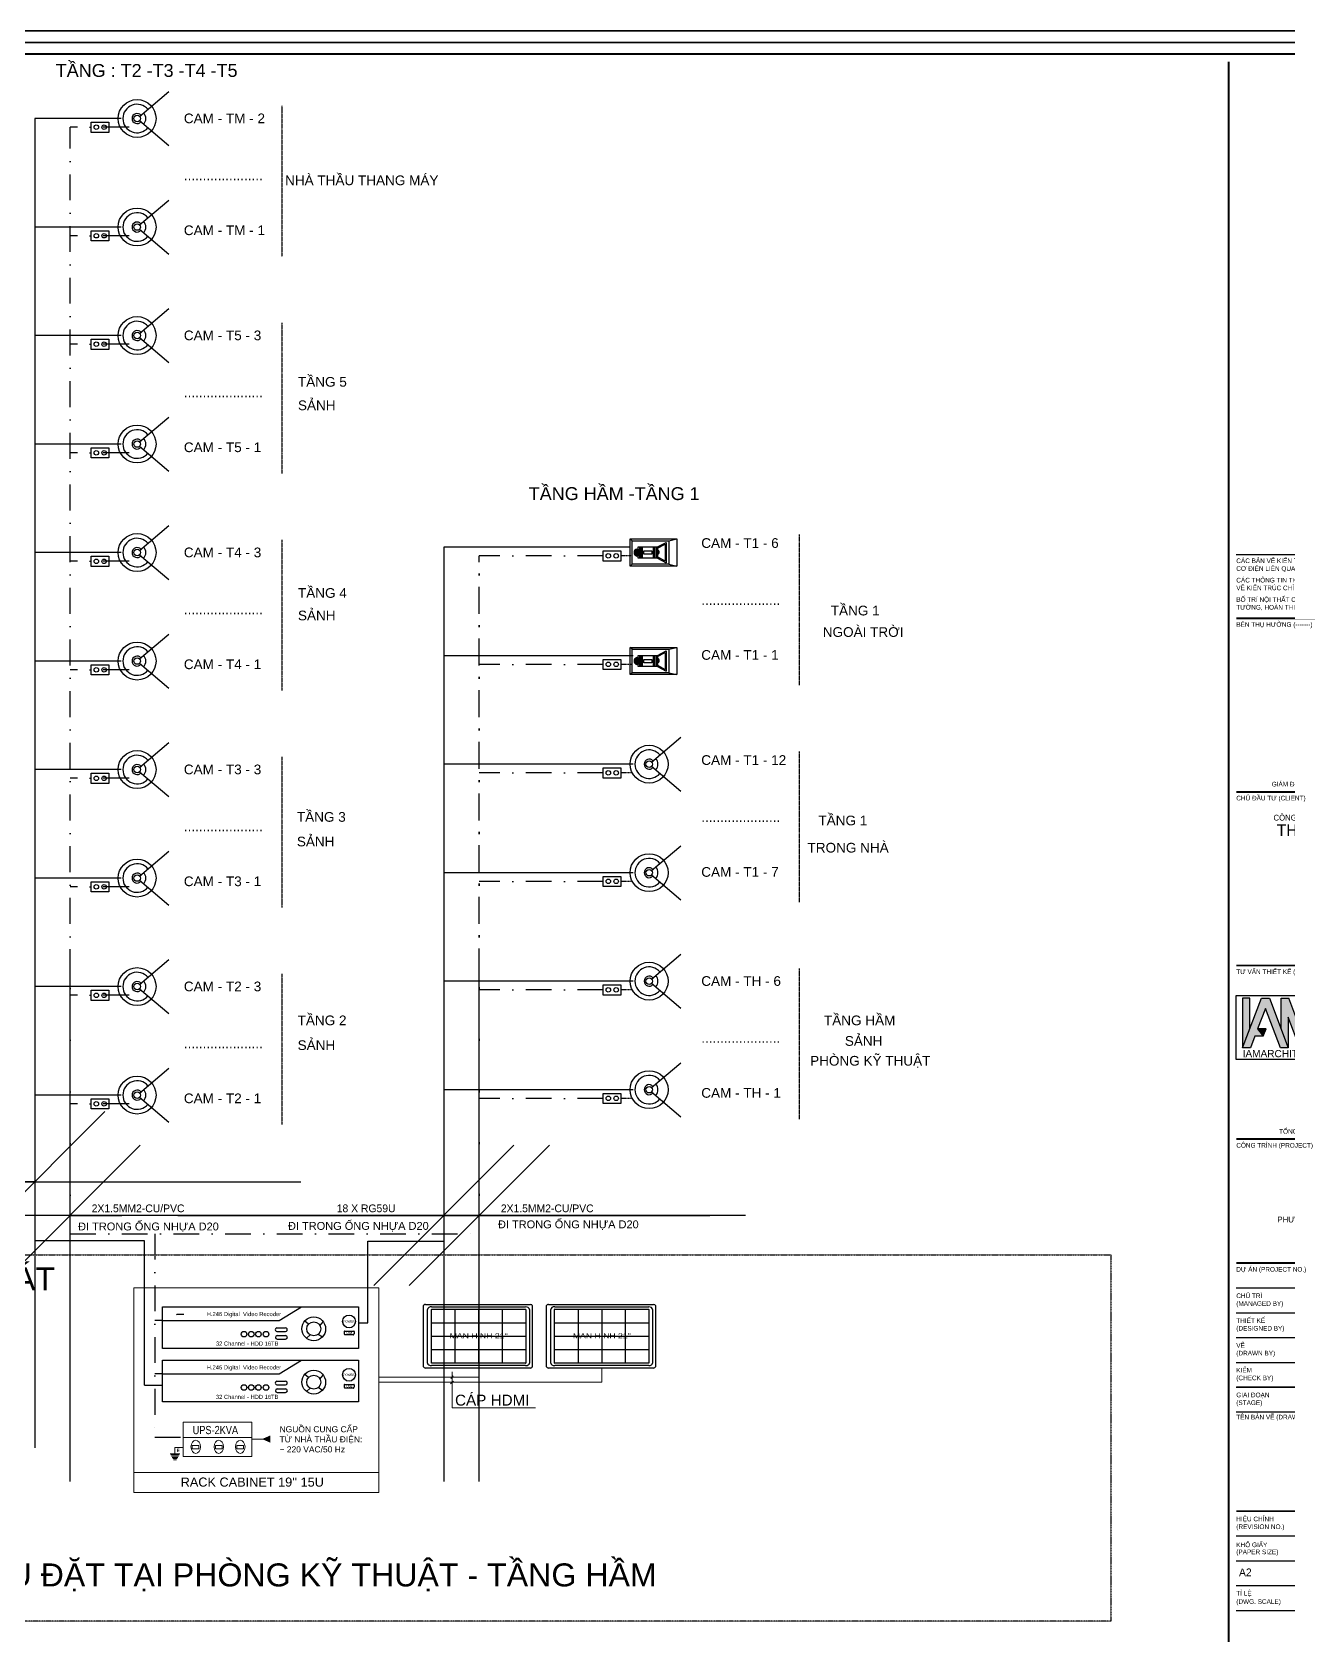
# Model space of a CAD drawing. Header units: inches. Extents: x 1721084 to 1854744, y 225101 to 488646.
# Drawn here: x 1782374 to 1806683, y 414780 to 445802 of the extents above; entities that cross this region are included whole.
import ezdxf
from ezdxf.enums import TextEntityAlignment as Align

# ---------------------------------------------------------------- set-up
doc = ezdxf.new("R2010")
doc.units = ezdxf.units.IN
doc.header["$MEASUREMENT"] = 0
for name, pattern in [('09.CCTV SDNL$0$CENTER', [2, 1.25, -0.25, 0.25, -0.25]), ('ACAD_ISO12W100', [21, 12, -3, 0, -3, 0, -3]), ('CENTER2', [1.125, 0.75, -0.125, 0.125, -0.125]), ('DASHDOT2', [0.5, 0.25, -0.125, 0, -0.125]), ('HIDDEN', [0.375, 0.25, -0.125])]:
    doc.linetypes.add(name, pattern=pattern)
for name, color, linetype in [('09.CCTV SDNL$0$ME-E-CCTV-CW', 4, '09.CCTV SDNL$0$CENTER'), ('09.CCTV SDNL$0$ME-E-Text-EN', 3, 'Continuous'), ('09.CCTV SDNL$0$ME-E-Text-VN', 4, 'Continuous'), ('A-ANNO-DIM 100', 252, 'Continuous'), ('A-CLNG-LTNG', 33, 'HIDDEN'), ('CAMERA', 2, 'Continuous'), ('CMR', 3, 'Continuous'), ('EYEVIEW - TOAN', 7, 'Continuous'), ('H2', 4, 'Continuous'), ('I.A.M TITLEBLOCK - A2 -H$0$A-TBLK-TEXT', 250, 'Continuous'), ('KICHTHUOC', 9, 'Continuous'), ('KT', 1, 'Continuous'), ('PCCC', 11, 'Continuous'), ('TexPCC', 142, 'Continuous'), ('TEXT', 9, 'Continuous'), ('TEXT_TELNET', 4, 'Continuous'), ('TOAN - TRAN PHAN', 7, 'Continuous')]:
    doc.layers.add(name, color=color, linetype=linetype)
for name, color, linetype, lineweight in [('DienNhe', 2, 'Continuous', 9), ('THIET BI', 6, 'Continuous', 15), ('WALL', 21, 'Continuous', 5)]:
    doc.layers.add(name, color=color, linetype=linetype, lineweight=lineweight)
doc.styles.add('09.CCTV SDNL$0$ICIC', font='arial.ttf')
doc.styles.add('1', font='vhavan.ttf')
doc.styles.add('ARIAL', font='arial.ttf')
doc.styles.add('ARIALB', font='arialbd.ttf')
doc.styles.add('BIGTEXT', font='vhavan.ttf', dxfattribs={"height": 500})
doc.styles.add('HAI DUONG', font='arial.ttf', dxfattribs={"width": 0.75, "height": 250})
doc.styles.add('I.A.M TITLEBLOCK - A2 -H$0$IAM TEXT', font='VAVON_.TTF', dxfattribs={"height": 2})
doc.styles.add('I.A.M TITLEBLOCK - A2 -H$0$SYMBTEXT', font='ARIALN.TTF', dxfattribs={"width": 0.8})
doc.styles.add('I.A.M TITLEBLOCK - A2 -H$0$TITLE BLOCK', font='arial.ttf')
doc.styles.add('TUONG', font='VHELVCN0.TTF')
doc.dimstyles.new('100', dxfattribs={"dimscale": 0, "dimtxt": 450, "dimasz": 100, "dimexe": 100, "dimexo": 0, "dimgap": 200, "dimtad": 1, "dimdec": 0, "dimzin": 12, "dimdsep": 46, "dimtxsty": '1', "dimblk": 'CHEO', "dimblk1": 'CHEO', "dimblk2": 'CHEO', "dimsah": 1, "dimcen": 0, "dimdle": 100, "dimclrd": 9, "dimclre": 9, "dimclrt": 4, "dimadec": 0, "dimazin": 0, "dimtfac": 1, "dimtdec": 0, "dimtix": 1, "dimtofl": 0, "dimtmove": 2, "dimatfit": 3, "dimldrblk": 'CHEO', "dimfxl": 1, "dimtolj": 1, "dimtzin": 12, "dimarcsym": 0})

# ---------------------------------------------------------------- blocks, each defined once
blk = doc.blocks.new('I.A.M TITLEBLOCK - A2 -H$0$LOGO IAM')
h = blk.add_hatch(color=253)
h.dxf.hatch_style = 1
h.paths.add_polyline_path([(0.316, 1.424), (0.148, 1.424), (0.148, 0.272), (0.316, 0.712)])
h = blk.add_hatch(color=251)
h.dxf.hatch_style = 1
h.paths.add_polyline_path([(0.768, 1.424), (0.588, 1.424), (0.148, 0.272), (0.328, 0.272), (0.432, 0.544), (0.628, 0.544), (0.496, 0.712), (0.678, 1.188), (1.028, 0.272), (1.208, 0.272)])
h = blk.add_hatch(color=253)
h.dxf.hatch_style = 1
h.paths.add_polyline_path([(1.22, 1.424), (1.04, 1.424), (1.04, 0.712), (1.208, 0.272), (1.208, 0.984), (1.48, 0.272), (1.572, 0.272), (1.844, 0.984), (1.844, 0.272), (2.012, 0.272), (2.012, 1.424), (1.832, 1.424), (1.526, 0.623)])
h = blk.add_hatch(color=253)
h.dxf.hatch_style = 1
h.paths.add_polyline_path([(0.628, 0.544), (0.692, 0.712), (0.496, 0.712)])
at = {"color": 251}
for p, q in [((0.148, 0.272), (0.588, 1.424)), ((0.678, 1.188), (0.496, 0.712)), ((0.588, 1.424), (0.768, 1.424)), ((1.028, 0.272), (0.678, 1.188)), ((0.768, 1.424), (1.208, 0.272)), ((0.432, 0.544), (0.328, 0.272)), ((0.628, 0.544), (0.432, 0.544)), ((0.328, 0.272), (0.148, 0.272)), ((1.208, 0.272), (1.028, 0.272))]:
    blk.add_line(p, q, dxfattribs=at)
at = {"color": 253}
for p, q in [((1.526, 0.623), (1.22, 1.424)), ((1.526, 0.623), (1.832, 1.424)), ((1.48, 0.272), (1.208, 0.984))]:
    blk.add_line(p, q, dxfattribs=at)
for points in [[(0.316, 0.712), (0.316, 1.424), (0.148, 1.424), (0.148, 0.272)], [(1.04, 0.712), (1.04, 1.424)], [(1.04, 1.424), (1.22, 1.424)], [(1.832, 1.424), (2.012, 1.424)], [(1.844, 0.984), (1.844, 0.272), (2.012, 0.272), (2.012, 1.424)], [(1.208, 0.984), (1.208, 0.272)], [(1.572, 0.272), (1.844, 0.984)], [(0.496, 0.712), (0.628, 0.544), (0.692, 0.712), (0.496, 0.712)], [(1.48, 0.272), (1.572, 0.272)]]:
    blk.add_lwpolyline(points, dxfattribs=at)
at = {"layer": 'Defpoints'}
blk.add_lwpolyline([(2.161, 0), (0, 0), (0, 1.488), (2.161, 1.488)], close=True, dxfattribs=at)
at = {"color": 251, "insert": (0.148, 0.136), "char_height": 0.16727, "attachment_point": 4, "style": 'I.A.M TITLEBLOCK - A2 -H$0$SYMBTEXT'}
blk.add_mtext_dynamic_manual_height_columns('{\\fHelvetica World|b0|i0|c0|p34;\\W1;IAM\\C253;ARCHITECTS}', width=1.76067, gutter_width=315, heights=[0], dxfattribs=at)
blk = doc.blocks.new('I.A.M TITLEBLOCK - A2 -H')
at = {"const_width": 0.5}
blk.add_lwpolyline([(5, 3), (592, 3), (590, 417), (5, 417)], close=True, dxfattribs=at)
for points in [[(532, 6), (532, 415)], [(534, 271.4), (589, 271.4)], [(534, 226.6), (589, 226.6)], [(534, 181.8), (589, 181.8)], [(534, 137), (589, 137)], [(534, 105), (589, 105)], [(534, 73), (589, 73)], [(534, 41), (589, 41)]]:
    blk.add_lwpolyline(points, dxfattribs=at)
at = {"color": 2}
for points in [[(534, 287.9), (589, 287.9)], [(534, 98.6), (589, 98.6)], [(534, 92.2), (589, 92.2)], [(534, 85.8), (589, 85.8)], [(534, 79.4), (589, 79.4)], [(534, 73), (589, 73)], [(534, 66.6), (589, 66.6)], [(534, 34.6), (589, 34.6)], [(534, 28.2), (589, 28.2)], [(534, 21.8), (589, 21.8)], [(534, 15.4), (589, 15.4)]]:
    blk.add_lwpolyline(points, dxfattribs=at)
at = {"layer": 'Defpoints'}
blk.add_lwpolyline([(0, 420), (594, 420), (594, 0), (0, 0)], close=True, dxfattribs=at)
at = {"xscale": 11.10768265360305, "yscale": 11.10768265360305, "zscale": 11.10768265360305}
blk.add_blockref('I.A.M TITLEBLOCK - A2 -H$0$LOGO IAM', (534, 157.54), dxfattribs=at)
at = {"insert": (534.7, 26.2), "char_height": 2, "width": 2.797, "attachment_point": 1, "style": 'I.A.M TITLEBLOCK - A2 -H$0$IAM TEXT'}
blk.add_mtext('A2', dxfattribs=at)
at = {"layer": 'I.A.M TITLEBLOCK - A2 -H$0$A-TBLK-TEXT', "color": 2, "lineweight": 0, "style": 'I.A.M TITLEBLOCK - A2 -H$0$TITLE BLOCK'}
for s, insert, char_height, width, attachment_point in [('\\pt1.2;{\\fVNI-Avo|b0|i0|c0|p2;CAÙC BAÛN VEÕ KIEÁN TRUÙC ÑÖÔÏC ÑOÏC CHUNG VÔÙI BAÛN VEÕ KEÁT CAÁU VAØ CÔ ÑIEÄN LIEÂN QUAN.}', (534, 286.84), 1.2, 55, 1), ('\\pt1.5;{\\fVNI-Avo|b0|i0|c0|p2;CAÙC THOÂNG TIN THUOÄC VEÀ KEÁT CAÁU VAØ CÔ ÑIEÄN THEÅ HIEÄN TREÂN BAÛN VEÕ KIEÁN TRUÙC CHÆ ÑEÅ THAM KHAÛO.}', (534, 281.84), 1.2, 55.5702, 1), ('\\pt1.5;{\\fVNI-Avo|b0|i0|c0|p2;BOÁ TRÍ NOÄI THAÁT CHÆ MANG TÍNH THAM KHAÛO, KÍCH THÖÔÙC ÑÒNH VÒ TÖÔØNG, HOAØN THIEÄN NOÄI THAÁT XEM BAÛN VEÕ TRIEÅN KHAI NOÄI THAÁT.}', (534, 276.84), 1.2, 55.0778, 1), ('\\pt1.2;{\\fVNI-Avo|b0|i0|c0|p2;BEÂN THUÏ HÖÔÛNG \\C7;(-------)}', (534, 270.4), 1.2, 22.2752, 1), ('{\\fVNI-Avo|b0|i0|c0|p2;\\H0.75x;\\C7;GIAÙM ÑOÁC     \\H1.333x;\\C2;PHAÏM THÒ NGUYEÂN TRANG}', (581.86, 229.6), 1.6, 73.1889, 3), ('\\pt1.2;{\\fVNI-Avo|b0|i0|c0|p2;CHUÛ ÑAÀU TÖ \\C7;(CLIENT)}', (534, 225.6), 1.2, 22.2752, 1), ('\\pt1.2;{\\fVNI-Avo|b0|i0|c0|p2;TÖ VAÁN THIEÁT KEÁ \\C7;(LEAD CONSULTANT)}', (534, 180.8), 1.2, 50.3414, 1), ('{\\fVNI-Avo|b0|i0|c0|p2;\\H0.75x;\\C7;TOÅNG GIAÙM ÑOÁC\\H1.333x;  \\C2;NGUYEÃN HOAØNG DUÕNG}', (584.36, 140), 1.6, 73.1889, 3), ('\\pt1.2;{\\fVNI-Avo|b0|i0|c0|p2;COÂNG TRÌNH \\C7;(PROJECT)}', (534, 136), 1.2, 22.2752, 1), ('\\pt1.2;{\\fVNI-Avo|b0|i0|c0|p2;DÖÏ AÙN \\C7;(PROJECT NO.)}', (534, 104), 1.2, 46.5421, 1), ('\\pt1.2;{\\fVNI-Avo|b0|i0|c0|p2;CHUÛ TRÌ\\P\\C7;(MANAGED BY)}', (534, 95.4), 1.2, 14, 4), ('\\pt1.2;{\\fVNI-Avo|b0|i0|c0|p2;THIEÁT KEÁ \\P\\C7;(DESIGNED BY)}', (534, 89), 1.2, 14, 4), ('\\pt1.2;{\\fVNI-Avo|b0|i0|c0|p2;VEÕ \\P\\C7;(DRAWN BY)}', (534, 82.6), 1.2, 14, 4), ('\\pt1.2;{\\fVNI-Avo|b0|i0|c0|p2;KIEÅM\\P\\C7;(CHECK BY)}', (534, 76.2), 1.2, 14, 4), ('\\pt1.2;{\\fVNI-Avo|b0|i0|c0|p2;GIAI ÑOAÏN \\C7;(STAGE)}', (534, 69.8), 1.2, 14, 4), ('\\pt1.2;{\\fVNI-Avo|b0|i0|c0|p2;TEÂN BAÛN VEÕ \\C7;(DRAWING TITLE)}', (534, 65.1), 1.2, 37.4385, 4), ('\\pt1.2;{\\fVNI-Avo|b0|i0|c0|p2;HIEÄU CHÆNH \\C7;(REVISION NO.)}', (534, 37.8), 1.2, 14, 4), ('\\pt1.2;{\\fVNI-Avo|b0|i0|c0|p2;KHOÅ GIAÁY}', (534, 32.3), 1.2, 14, 4), ('\\pt1.2;{\\fVNI-Avo|b0|i0|c0|p2;\\C7;(PAPER SIZE)}', (534, 30.3), 1.2, 14, 4), ('\\pt1.2;{\\fVNI-Avo|b0|i0|c0|p2;TÆ LEÄ}', (534, 19.7), 1.2, 14, 4), ('\\pt1.2;{\\fVNI-Avo|b0|i0|c0|p2;\\C7;(DWG. SCALE)}', (534, 17.5), 1.2, 14, 4)]:
    blk.add_mtext(s, dxfattribs=dict(at, insert=insert, char_height=char_height, width=width, attachment_point=attachment_point))
at = {"layer": 'I.A.M TITLEBLOCK - A2 -H$0$A-TBLK-TEXT', "color": 7, "lineweight": 0, "insert": (561.5, 220.7), "char_height": 1.5, "width": 60, "attachment_point": 2, "style": 'I.A.M TITLEBLOCK - A2 -H$0$TITLE BLOCK'}
blk.add_mtext('{\\fVNI-Avo|b0|i0|c0|p2;COÂNG TY TNHH MTV ÑAÀU TÖ ÑÒA OÁC \\P\\H2x;THAÛO ÑIEÀN XANH\\H1.5056x; }', dxfattribs=at)
at = {"layer": 'I.A.M TITLEBLOCK - A2 -H$0$A-TBLK-TEXT', "color": 7, "insert": (562.1, 119.5), "char_height": 1.5, "width": 60, "attachment_point": 2, "style": 'I.A.M TITLEBLOCK - A2 -H$0$TITLE BLOCK'}
blk.add_mtext('{\\fVNI-Avo|b0|i0|c0|p0;242 NGUYEÃN VAÊN HÖÔÛNG \\PPHÖÔØNG THAÛO ÑIEÀN , Q.2, TP. HCM}', dxfattribs=at)
blk = doc.blocks.new('12')
at = {"layer": 'CAMERA'}
blk.add_lwpolyline([(429952, 104039), (430717, 104039), (430717, 103600), (429952, 103600)], close=True, dxfattribs=at)
for centre in [(430172, 103824), (430509, 103824)]:
    blk.add_circle(centre, 97.2, dxfattribs=at)
blk = doc.blocks.new('CHEO')
at = {"layer": 'KICHTHUOC'}
for p, q in [((0, 51.51), (0, -51.51)), ((-51.51, 0), (51.51, 0))]:
    blk.add_line(p, q, dxfattribs=at)
at = {"layer": 'KICHTHUOC', "color": 1}
blk.add_line((-13.58, -13.58), (13.58, 13.58), dxfattribs=at)
blk = doc.blocks.new('C3')
at = {"layer": 'CAMERA', "color": 142}
for p, q in [((229716, 35031), (229174, 34396)), ((229807, 35031), (230349, 34396))]:
    blk.add_line(p, q, dxfattribs=at)
at = {"layer": 'CAMERA'}
blk.add_circle((229762, 35085), 412, dxfattribs=at)
at = {"layer": 'CAMERA', "color": 142}
blk.add_circle((229762, 35085), 70.8, dxfattribs=at)
at = {"layer": 'CAMERA', "color": 252}
for radius, start, end in [(310, 310.4857, 229.5143), (109, 310.4857, 229.5143), (190, 229.5143, 310.4857)]:
    blk.add_arc((229762, 35085), radius, start, end, dxfattribs=at)
blk = doc.blocks.new('CCN')
at = {"layer": 'CAMERA', "color": 252}
for p, q in [((139316, 51989), (139764, 51989)), ((139316, 51934), (139764, 51934)), ((139316, 51879), (139764, 51879)), ((139316, 51424), (139764, 51424)), ((139316, 51369), (139764, 51369)), ((139316, 51313), (139764, 51313)), ((139369, 51263), (139203, 50952)), ((139718, 51263), (139884, 50952))]:
    blk.add_line(p, q, dxfattribs=at)
at = {"layer": 'CAMERA'}
for p, q in [((139316, 51263), (139128, 50911)), ((139764, 51263), (139952, 50911))]:
    blk.add_line(p, q, dxfattribs=at)
blk.add_lwpolyline([(139316, 52047), (139764, 52047), (139764, 51263), (139316, 51263)], close=True, dxfattribs=at)
at = {"layer": 'CAMERA', "color": 252}
blk.add_lwpolyline([(139472, 51820), (139608, 51820), (139608, 51491), (139472, 51491)], close=True, dxfattribs=at)
at = {"layer": 'CAMERA'}
for points in [[(139952, 50911), (139128, 50911)], [(139316, 51263), (139764, 51263)]]:
    blk.add_lwpolyline(points, dxfattribs=at)
at = {"layer": 'CAMERA', "color": 252}
blk.add_lwpolyline([(139884, 50952), (139203, 50952)], dxfattribs=at)
blk.add_arc((139556, 51303), 104, 202.63328, 337.36672, dxfattribs=at)
blk = doc.blocks.new('C2')
at = {"layer": 'CAMERA', "color": 252}
for p, q in [((140575, 51841), (140290, 51841)), ((140548, 51899), (140317, 51899))]:
    blk.add_line(p, q, dxfattribs=at)
at = {"layer": 'CAMERA'}
blk.add_lwpolyline([(140575, 51841), (140575, 51784), (140290, 51784), (140290, 51841)], dxfattribs=at)
blk.add_arc((140432, 51811), 145, 12.11983, 167.88017, dxfattribs=at)
blk.add_blockref('CCN', (893, -263), dxfattribs=at)
blk = doc.blocks.new('nn')
at = {"layer": 'CAMERA', "color": 252}
for p, q in [((138920, -107494), (138834, -107421)), ((138920, -107494), (140398, -107494)), ((138920, -108448), (138920, -107494)), ((140398, -107494), (140728, -107421)), ((140398, -107494), (140398, -108448)), ((138920, -108448), (138834, -108521)), ((140398, -108448), (138920, -108448)), ((140398, -108448), (140728, -108521))]:
    blk.add_line(p, q, dxfattribs=at)
at = {"layer": 'CAMERA'}
blk.add_lwpolyline([(138834, -107421), (140728, -107421), (140728, -108521), (138834, -108521)], close=True, dxfattribs=at)
at = {"layer": 'CAMERA', "rotation": 90}
blk.add_blockref('C2', (190945, -248406), dxfattribs=at)
blk = doc.blocks.new('16CH - DVR')
at = {"color": 4}
for p, q in [((107, -137), (163, -137)), ((107, -161), (163, -161)), ((109, -187), (164, -187)), ((109, -210), (164, -210))]:
    blk.add_line(p, q, dxfattribs=at)
at = {"color": 3, "lineweight": -2}
for p, q in [((549, -178, 0), (549, -161, 0)), ((551, -158, 0), (610, -158, 0)), ((605, -182, 0), (552, -182, 0)), ((612, -161, 0), (612, -176, 0))]:
    blk.add_line(p, q, dxfattribs=at)
for centre, major_axis, start_param, end_param in [((579, -95, 0), (-0.1, 41.8), 4.709426, 10.992611), ((551, -161, 0), (2.04, 2.04), 0.785398, 2.356194), ((552, -178, 0), (-2.55, 2.55), 0.785398, 2.356194), ((605, -176, 0), (-0.02, 6.48), 3.138592, 4.709389), ((610, -161, 0), (-1.61, 1.61), 3.926991, 5.497787)]:
    blk.add_ellipse(centre, major_axis=major_axis, ratio=1, start_param=start_param, end_param=end_param, dxfattribs=at)
at = {"color": 4}
for centre, major_axis, start_param, end_param in [((107, -149), (0, 11.7), 0.00408, 3.145673), ((109, -199), (-0.1, 11.7), -0.006037, 3.135555), ((163, -149), (0, 11.7), 3.145673, 6.287266), ((164, -199), (-0.1, 11.7), 3.133625, 6.275217)]:
    blk.add_ellipse(centre, major_axis=major_axis, ratio=1, start_param=start_param, end_param=end_param, dxfattribs=at)
at = {"layer": 'EYEVIEW - TOAN', "color": 4}
for p, q in [((-641, -272), (-641, 0)), ((-641, 0), (641, 0)), ((122, -89), (268, 0)), ((641, 0), (641, -272)), ((313, -113), (289, -92)), ((389, -124), (410, -97)), ((324, -182), (300, -204)), ((378, -177), (405, -196)), ((641, -272), (-641, -272))]:
    blk.add_line(p, q, dxfattribs=at)
at = {"layer": 'EYEVIEW - TOAN', "color": 4, "ltscale": 500}
blk.add_line((-641, -89), (122, -89), dxfattribs=at)
at = {"layer": 'EYEVIEW - TOAN', "color": 4}
for centre, major_axis, start_param, end_param in [((348, -143), (-0.1, 77.7), 1.569263198557667, 7.852448505737254), ((348, -143), (0.1, 45.7), 1.572919, 7.856104), ((-108, -178), (0.1, 18.2), 1.574477, 7.857662), ((-61, -178), (0, 18.2), 1.572695, 7.85588), ((-14, -178), (0.1, 18.2), 1.575013, 7.858198), ((36, -178), (0, 18.2), 1.572695, 7.85588)]:
    blk.add_ellipse(centre, major_axis=major_axis, ratio=1, start_param=start_param, end_param=end_param, dxfattribs=at)
at = {"layer": '09.CCTV SDNL$0$ME-E-Text-VN', "color": 7, "ltscale": 10, "style": '09.CCTV SDNL$0$ICIC', "width": 1}
for s, p in [('H.246 Digital  Video Recoder', (-352, -60)), ('32 Channel - HDD 16TB ', (-292, -253))]:
    blk.add_text(s, height=27, dxfattribs=at).set_placement(p)
at = {"layer": '09.CCTV SDNL$0$ME-E-Text-VN', "ltscale": 10, "style": '09.CCTV SDNL$0$ICIC', "width": 1}
for s, p in [('POWER', (543, -102, 0)), ('USB', (562, -177))]:
    blk.add_text(s, height=13.5, dxfattribs=at).set_placement(p)
blk = doc.blocks.new('1.KY HIEU TIEP DAT')
for p, q in [((1118, 1241), (1710, 1241)), ((1159, 1165), (1669, 1165)), ((1201, 1090), (1628, 1090)), ((1242, 1014), (1587, 1014)), ((1414, 1618), (1903, 1618)), ((1414, 1618), (1414, 1241)), ((1283, 939), (1546, 939)), ((1324, 863), (1505, 863))]:
    blk.add_line(p, q)
at = {"color": 1, "linetype": 'Continuous', "style": 'ARIALB', "width": 0.75}
blk.add_text('E', height=200, dxfattribs=at).set_placement((1611, 1440), align=Align.MIDDLE_CENTER)
blk = doc.blocks.new('UPS 1KVA')
at = {"layer": 'THIET BI', "color": 4, "linetype": 'Continuous'}
for p, q in [((-2161, -14, 0), (-2161, 2019, 0)), ((-2161, 2019, 0), (1942, 2019, 0)), ((1942, 2019, 0), (1942, -14, 0)), ((-2161, 1111, 0), (1942, 1111, 0)), ((1942, -14, 0), (-2161, -14, 0))]:
    blk.add_line(p, q, dxfattribs=at)
at = {"layer": 'THIET BI', "color": 7, "linetype": 'Continuous'}
for p, q in [((-1612, 442, 0), (-1612, 640, 0)), ((-1612, 640, 0), (-1209, 640, 0)), ((-1209, 442, 0), (-1612, 442, 0)), ((-1209, 640, 0), (-1209, 442, 0)), ((-236, 442, 0), (-236, 640, 0)), ((-236, 640, 0), (167, 640, 0)), ((167, 442, 0), (-236, 442, 0)), ((167, 640, 0), (167, 442, 0)), ((1044, 442, 0), (1044, 640, 0)), ((1044, 640, 0), (1447, 640, 0)), ((1447, 442, 0), (1044, 442, 0)), ((1447, 640, 0), (1447, 442, 0))]:
    blk.add_line(p, q, dxfattribs=at)
at = {"layer": 'THIET BI', "color": 1, "linetype": 'Continuous'}
for centre in [(-1406, 559, 0), (-29, 559, 0), (1251, 559, 0)]:
    blk.add_ellipse(centre, major_axis=(0, 393), ratio=0.714286, start_param=-1.570796, end_param=4.712389, dxfattribs=at)
at = {"ltscale": 60, "xscale": 0.9780613919488418, "yscale": 0.9780613919488418, "zscale": 0.9780613919488418}
blk.add_blockref('1.KY HIEU TIEP DAT', (-4022, -1063, 0), dxfattribs=at)
at = {"layer": 'TEXT', "color": 2, "style": 'HAI DUONG', "width": 0.8}
blk.add_text('UPS-2KVA ', height=489, dxfattribs=at).set_placement((-158, 1315, 0), align=Align.CENTER)
blk = doc.blocks.new('LCD 16 CHANNEL')
at = {"layer": 'EYEVIEW - TOAN', "color": 1, "linetype": 'Continuous', "ltscale": 100}
for p, q in [((-2498, 0), (2498, 0)), ((-2588, -2969), (-2588, -60)), ((2588, -60), (2588, -2969)), ((2498, -3029), (-2498, -3029))]:
    blk.add_line(p, q, dxfattribs=at)
at = {"layer": 'EYEVIEW - TOAN', "color": 7, "linetype": 'Continuous', "ltscale": 100}
for p, q in [((-2389, -2791), (-2389, -240)), ((-2209, -2791), (-2209, -240)), ((-2204, -116), (2270, -116)), ((-2204, -236), (2270, -236)), ((2276, -240), (2276, -2791)), ((2455, -240), (2455, -2791)), ((2270, -2795), (-2204, -2795)), ((2270, -2915), (-2204, -2915))]:
    blk.add_line(p, q, dxfattribs=at)
at = {"layer": 'EYEVIEW - TOAN', "color": 248, "linetype": 'Continuous'}
for p, q in [((-1088, -236), (-1088, -2795)), ((33, -236), (33, -2795)), ((1154, -236), (1154, -2795)), ((-2209, -876, 0), (2276, -876, 0)), ((-2209, -1516), (2276, -1516)), ((-2209, -2155, 0), (2276, -2155, 0))]:
    blk.add_line(p, q, dxfattribs=at)
at = {"layer": 'EYEVIEW - TOAN', "color": 1, "linetype": 'Continuous', "ltscale": 100}
for centre, major_axis, start_param, end_param in [((-2498, -60), (89.8, 0), 1.570796, 3.141593), ((2498, -60), (89.8, 0), 0, 1.570796), ((-2498, -2969), (-89.8, 0), 0, 1.570796), ((2498, -2969), (-89.8, 0), 1.570796, 3.141593)]:
    blk.add_ellipse(centre, major_axis=major_axis, ratio=0.666667, start_param=start_param, end_param=end_param, dxfattribs=at)
at = {"layer": 'EYEVIEW - TOAN', "color": 7, "linetype": 'Continuous', "ltscale": 100}
for centre, major_axis, start_param, end_param in [((-2204, -240), (185, 0), 1.570796, 3.141593), ((-2204, -240), (5.61, 0), 1.570796, 3.141593), ((2270, -240), (-185, 0), 3.141593, 4.712389), ((2270, -240), (-5.61, 0), 3.141593, 4.712389), ((-2204, -2791), (185, 0), 3.141593, 4.712389), ((-2204, -2791), (5.61, 0), 3.141593, 4.712389), ((2270, -2791), (5.61, 0), 4.712389, 6.283185), ((2270, -2791), (-185, 0), 1.570796, 3.141593)]:
    blk.add_ellipse(centre, major_axis=major_axis, ratio=0.666667, start_param=start_param, end_param=end_param, dxfattribs=at)
at = {"layer": 'EYEVIEW - TOAN', "color": 7, "linetype": 'ACAD_ISO12W100', "style": 'TUONG', "width": 1.5}
blk.add_text("MAN HINH 21''", height=239.58, dxfattribs=at).set_placement((42, -1616), align=Align.CENTER)

msp = doc.modelspace()

# ---------------------------------------------------------------- linework, layer by layer
at = {"layer": 'A-CLNG-LTNG', "linetype": 'CENTER2'}
for points in [[(1787207.1, 444375.9), (1787207.1, 441459.4)], [(1787207.1, 440175.9), (1787207.1, 437259.4)], [(1787207.1, 435975.9), (1787207.1, 433059.4)], [(1797222.6, 436080.2), (1797222.6, 433163.6)], [(1797222.6, 431880.4), (1797222.6, 428963.9)], [(1787207.1, 431775.9), (1787207.1, 428859.4)], [(1787207.1, 427575.9), (1787207.1, 424659.4)], [(1797222.6, 427680.7), (1797222.6, 424764.1)]]:
    msp.add_lwpolyline(points, dxfattribs=at)
at = {"layer": 'CAMERA', "color": 3}
for p, q in [((1784097.3, 444127.9), (1782425.3, 444127.9)), ((1784097.3, 442027.9), (1782425.3, 442027.9)), ((1784097.3, 439927.9), (1782425.3, 439927.9)), ((1784097.3, 437827.9), (1782425.3, 437827.9)), ((1784097.3, 435727.9), (1782425.3, 435727.9)), ((1793951.5, 435832), (1790344.8, 435832)), ((1794008.1, 433732.1), (1790344.8, 433732.1)), ((1784097.3, 433627.9), (1782425.3, 433627.9)), ((1784097.3, 431527.9), (1782425.3, 431527.9)), ((1794008.1, 431632.3), (1790344.8, 431632.3)), ((1784097.3, 429427.9), (1782425.3, 429427.9)), ((1794008.1, 429532.4), (1790344.8, 429532.4)), ((1784097.3, 427327.9), (1782425.3, 427327.9)), ((1794008.1, 427432.5), (1790344.8, 427432.5)), ((1794008.1, 425332.7), (1790344.8, 425332.7)), ((1784097.3, 425227.9), (1782425.3, 425227.9))]:
    msp.add_line(p, q, dxfattribs=at)
at = {"layer": 'CAMERA', "color": 6, "linetype": 'DASHDOT2', "ltscale": 2000}
for p, q in [((1783111, 422543.5), (1783111, 443959.7)), ((1784250.8, 443959.7), (1783111, 443959.7)), ((1784250.8, 441859.7), (1783111, 441859.7)), ((1784250.8, 439759.7), (1783111, 439759.7)), ((1784250.8, 437659.7), (1783111, 437659.7)), ((1784250.8, 435559.7), (1783111, 435559.7)), ((1793429.9, 435663.8), (1791030.6, 435663.8)), ((1791030.6, 422543.5), (1791030.6, 435663.8)), ((1791030.6, 422563.2), (1791030.6, 435663.8)), ((1784250.8, 433459.7), (1783111, 433459.7)), ((1793429.9, 433563.9), (1791030.6, 433563.9)), ((1784250.8, 431359.7), (1783111, 431359.7)), ((1793429.9, 431464), (1791030.6, 431464)), ((1793429.9, 429364.2), (1791030.6, 429364.2)), ((1784250.8, 429259.7), (1783111, 429259.7)), ((1793429.9, 427264.3), (1791030.6, 427264.3)), ((1784250.8, 427159.7), (1783111, 427159.7)), ((1784250.8, 425059.7), (1783111, 425059.7)), ((1793429.9, 425164.4), (1791030.6, 425164.4)), ((1784750.3, 422543.5), (1784750.3, 418607.2)), ((1785310.3, 420984.3), (1785178.7, 420984.3)), ((1784892.5, 420866.2), (1784751.9, 420866.2)), ((1784892.5, 419834.4), (1784751.9, 419834.4)), ((1784750.3, 418607.2), (1785296.3, 418607.2))]:
    msp.add_line(p, q, dxfattribs=at)
at = {"layer": 'CAMERA', "color": 6, "linetype": 'DASHDOT2'}
for p, q in [((1784023.1, 443959.7), (1783803.6, 443959.7)), ((1784023.1, 441859.7), (1783803.6, 441859.7)), ((1784023.1, 439759.7), (1783803.6, 439759.7)), ((1784023.1, 437659.7), (1783803.6, 437659.7)), ((1784023.1, 435559.7), (1783803.6, 435559.7)), ((1793992.4, 435663.8), (1793772.9, 435663.8)), ((1784023.1, 433459.7), (1783803.6, 433459.7)), ((1793973.5, 433563.9), (1793772.9, 433563.9)), ((1784023.1, 431359.7), (1783803.6, 431359.7)), ((1793973.5, 431464), (1793772.9, 431464)), ((1793973.5, 429364.2), (1793772.9, 429364.2)), ((1784023.1, 429259.7), (1783803.6, 429259.7)), ((1793973.5, 427264.3), (1793772.9, 427264.3)), ((1784023.1, 427159.7), (1783803.6, 427159.7)), ((1784023.1, 425059.7), (1783803.6, 425059.7)), ((1793973.5, 425164.4), (1793772.9, 425164.4))]:
    msp.add_line(p, q, dxfattribs=at)
at = {"layer": 'CAMERA', "color": 6, "linetype": 'DASHDOT2', "ltscale": 2000}
msp.add_lwpolyline([(1783111, 422543.5), (1791030.6, 422543.5)], dxfattribs=at)
at = {"layer": 'CMR'}
for p, q in [((1782425.3, 444127.9), (1782425.3, 422405.2)), ((1790344.8, 435832), (1790344.8, 422401.4)), ((1788693, 420818), (1788872.7, 420818)), ((1784553, 419615.8), (1784901.4, 419615.8, 0))]:
    msp.add_line(p, q, dxfattribs=at)
for points in [[(1784553, 419615.8), (1784553, 422405.2), (1782425.3, 422405.2)], [(1788872.7, 420818), (1788872.7, 422401.4), (1790344.8, 422401.4)]]:
    msp.add_lwpolyline(points, dxfattribs=at)
at = {"layer": 'PCCC', "color": 9, "linetype": 'HIDDEN'}
msp.add_lwpolyline([(1769431, 422133.5), (1803253.9, 422133.5), (1803253.9, 415047.4), (1769431, 415047.4)], close=True, dxfattribs=at)
at = {"layer": 'TEXT', "color": 7, "ltscale": 0.03, "elevation": 0}
msp.add_lwpolyline([(1786986.3, 418570.9, 139.8, 17.5, 0), (1786846.4, 418570.9, 17.5, 17.5, 0), (1786618.9, 418570.9, 17.5, 17.5, 0)], format="xyseb", dxfattribs=at)
at = {"layer": 'TOAN - TRAN PHAN', "color": 1, "ltscale": 250}
msp.add_arc((1785178.7, 420976.9), 7.42, 90, 180, dxfattribs=at)
at = {"layer": 'WALL', "color": 241, "true_color": 0xf7abae}
for p, q in [((1789087.6, 419770, 0), (1791024.1, 419770, 0)), ((1791024.1, 419770, 0), (1791024.1, 419946, 0)), ((1793402.1, 419946, 0), (1793402.1, 419669.2, 0)), ((1793402.1, 419669.2, 0), (1789087.6, 419669.2, 0))]:
    msp.add_line(p, q, dxfattribs=at)
at = {"layer": 'WALL', "color": 7}
for p, q in [((1790525.4, 419793.4, 0), (1790481.5, 419741.3, 0)), ((1790504.8, 419873.1, 0), (1790504.8, 419347.1, 0)), ((1790530.4, 419690.8, 0), (1790474.8, 419641.9, 0)), ((1790504.8, 419347.1, 0), (1790504.8, 419174.1, 0)), ((1790504.8, 419174.1, 0), (1792118.1, 419174.1, 0))]:
    msp.add_line(p, q, dxfattribs=at)
at = {"layer": 'WALL', "color": 2}
msp.add_line((1784343.6, 417925, 0), (1789087.6, 417925, 0), dxfattribs=at)
at = {"layer": 'WALL', "color": 2, "elevation": 0}
msp.add_lwpolyline([(1784343.6, 421497.7), (1789087.6, 421497.7), (1789087.6, 417536.8), (1784343.6, 417536.8)], close=True, dxfattribs=at)

# ---------------------------------------------------------------- block references
at = {"layer": '09.CCTV SDNL$0$ME-E-CCTV-CW', "xscale": 0.406877479981631, "yscale": 0.4068774800980464, "zscale": 0.4068774801213295}
for p in [(1791003.1, 421178.4, 0), (1793387.2, 421178.4, 0)]:
    msp.add_blockref('LCD 16 CHANNEL', p, dxfattribs=at)
at = {"layer": 'A-ANNO-DIM 100', "xscale": 75, "yscale": 75, "zscale": 75}
for p in [(1765633.5, 445601), (1765633.5, 414101)]:
    msp.add_blockref('I.A.M TITLEBLOCK - A2 -H', p, dxfattribs=at)
at = {"layer": 'CAMERA', "xscale": 0.8903708411380649, "yscale": 0.8903708411380649, "zscale": 0.8903708411649301, "rotation": 90}
for p in [(1815646.1, 239555), (1815646.1, 237455), (1815646.1, 235355), (1815646.1, 233255), (1815646.1, 231155), (1815646.1, 229055), (1825556.9, 227059.3), (1815646.1, 226955), (1825556.9, 224959.4), (1815646.1, 224855), (1815646.1, 222755), (1825556.9, 222859.6), (1815646.1, 220655), (1825556.9, 220759.7)]:
    msp.add_blockref('C3', p, dxfattribs=at)
at = {"layer": 'CAMERA', "xscale": 0.4780439033638686, "yscale": 0.4780439033638686, "zscale": 0.4780439033459587}
for p in [(1727582.8, 487344.9), (1727582.8, 485245)]:
    msp.add_blockref('nn', p, dxfattribs=at)
at = {"layer": 'CMR', "xscale": 0.4482144885696471, "yscale": 0.4482144886278547, "zscale": 0.4482144886412874}
for p in [(1590808.5, 397424.4), (1590808.5, 395324.4), (1590808.5, 393224.4), (1590808.5, 391124.4), (1590808.5, 389024.4), (1600719.2, 389128.5), (1590808.5, 386924.4), (1600719.2, 387028.6), (1600719.2, 384928.8), (1590808.5, 384824.4), (1590808.5, 382724.4), (1600719.2, 382828.9), (1590808.5, 380624.4), (1600719.2, 380729), (1590808.5, 378524.4), (1600719.2, 378629.1)]:
    msp.add_blockref('12', p, dxfattribs=at)
at = {"layer": 'TOAN - TRAN PHAN', "color": 3, "lineweight": -2, "xscale": 2.957500000018626, "yscale": 2.957500000018626, "zscale": 2.957500000030268}
for p in [(1786797.2, 421127.7, 0), (1786797.2, 420095.9, 0)]:
    msp.add_blockref('16CH - DVR', p, dxfattribs=at)
at = {"layer": 'WALL', "color": 3, "xscale": 0.3249999999534339, "yscale": 0.3249999999534339, "zscale": 0.3249999999534339}
msp.add_blockref('UPS 1KVA', (1785998.5, 418239, 0), dxfattribs=at)

# ---------------------------------------------------------------- texts
at = {"layer": '09.CCTV SDNL$0$ME-E-Text-EN', "ltscale": 10, "style": '09.CCTV SDNL$0$ICIC'}
msp.add_text('CÁP HDMI', height=211.25, dxfattribs=at).set_placement((1790561.3, 419218.7, 0))
at = {"layer": '09.CCTV SDNL$0$ME-E-Text-VN', "color": 2, "ltscale": 10, "style": '09.CCTV SDNL$0$ICIC'}
msp.add_text("RACK CABINET 19'' 15U", height=176.042, dxfattribs=at).set_placement((1785250.6, 417650.6, 0))
at = {"layer": 'DienNhe', "color": 7, "insert": (1787164.7, 418662.8, 0), "char_height": 117, "width": 1654.012, "attachment_point": 4, "style": 'ARIAL'}
msp.add_mtext('{\\C4;\\P\\C3;NGUỒN CUNG CẤP TỪ NHÀ THẦU ĐIỆN: }~ 220 VAC/50 Hz', dxfattribs=at)
at = {"layer": 'H2', "style": 'ARIAL'}
for s, p in [('TẦNG : T2 -T3 -T4 -T5', (1784592.4, 445094.5)), ('TẦNG HẦM -TẦNG 1', (1793641.6, 436904.8))]:
    msp.add_text(s, height=249.199, dxfattribs=at).set_placement(p, align=Align.MIDDLE)
at = {"layer": 'KT', "linetype": 'ByBlock', "insert": (1775086.5, 421611.6), "char_height": 445.431, "attachment_point": 5, "style": '1'}
msp.add_mtext('{\\f.VnHelvetInsH|b0|i0|c0|p34;S¬ ®å nguyªn lý hÖ thèng camera quan s¸t}', dxfattribs=at)
at = {"layer": 'KT', "color": 4, "linetype": 'ByBlock', "insert": (1785825.6, 415892.8), "char_height": 445.4305, "attachment_point": 5, "style": '1'}
msp.add_mtext("{\\f.VnHelvetInsH|b0|i0|c0|p34;T\\fArial|b0|i0|c0|p34;Ủ RACK 19''-15U ĐẶT TẠI PHÒNG KỸ THUẬT - TẦNG HẦM}", dxfattribs=at)
at = {"layer": 'TexPCC', "color": 7, "style": 'ARIAL'}
for s, p in [('CAM - TM - 2', (1785312.2, 444037.6)), ('NHÀ THẦU THANG MÁY', (1787271.7, 442838.6)), ('.....................', (1785312.2, 442935.2)), ('CAM - TM - 1', (1785312.2, 441871.9)), ('CAM - T5 - 3', (1785312.2, 439837.6)), ('TẦNG 5', (1787521.2, 438938.1)), ('.....................', (1785312.2, 438735.2)), ('SẢNH', (1787521.2, 438484)), ('CAM - T5 - 1', (1785312.2, 437671.9)), ('CAM - T1 - 6', (1795327.7, 435818.5)), ('CAM - T4 - 3', (1785312.2, 435637.6)), ('TẦNG 4', (1787521.2, 434852.6)), ('SẢNH', (1787521.2, 434416.9)), ('.....................', (1795327.7, 434716.1)), ('TẦNG 1', (1797834.3, 434511.6)), ('.....................', (1785312.2, 434535.2)), ('NGOÀI TRỜI', (1797679.3, 434096.4)), ('CAM - T1 - 1', (1795327.7, 433652.8)), ('CAM - T4 - 1', (1785312.2, 433471.9)), ('CAM - T3 - 3', (1785312.2, 431437.6)), ('CAM - T1 - 12', (1795327.7, 431618.8)), ('TẦNG 3', (1787500.2, 430518.1)), ('TẦNG 1', (1797595.3, 430449.1)), ('.....................', (1785312.2, 430335.2)), ('SẢNH', (1787500.2, 430041.8)), ('.....................', (1795327.7, 430516.4)), ('TRONG NHÀ', (1797384.3, 429922.3)), ('CAM - T3 - 1', (1785312.2, 429271.9)), ('CAM - T1 - 7', (1795327.7, 429453.1)), ('CAM - TH - 6', (1795327.7, 427342.3)), ('CAM - T2 - 3', (1785312.2, 427237.6)), ('TẦNG 2', (1787514.7, 426580.6)), ('TẦNG HẦM', (1797702.3, 426580.3)), ('SẢNH', (1787514.7, 426101.1)), ('.....................', (1795327.7, 426239.9)), ('SẢNH', (1798106.3, 426182.3)), ('.....................', (1785312.2, 426135.2)), ('PHÒNG KỸ THUẬT', (1797434.8, 425798.5)), ('CAM - TH - 1', (1795327.7, 425176.6)), ('CAM - T2 - 1', (1785312.2, 425071.9))]:
    msp.add_text(s, height=187.5, dxfattribs=at).set_placement(p)
at = {"layer": 'TEXT', "color": 4, "style": 'BIGTEXT'}
for s, height, p in [('2x1.5mm2-cu/pvc ', 150.126, (1783528.3, 422961.4)), ('18 x RG59U', 150.13, (1788271.8, 422961.4)), ('2x1.5mm2-cu/pvc ', 150.126, (1791447.8, 422961.4))]:
    msp.add_text(s, height=height, dxfattribs=at).set_placement(p)
at = {"layer": 'TEXT_TELNET', "style": 'ARIAL'}
for p in [(1791392.3, 422650.3), (1783264.8, 422609.3), (1787327.8, 422620.3)]:
    msp.add_text('ĐI TRONG ỐNG NHỰA D20', height=152.366, dxfattribs=at).set_placement(p)

# ---------------------------------------------------------------- leaders
at = {"layer": 'CMR'}
for points in [[(1782425.3, 423550.4), (1780329.3, 423550.4)], [(1783111, 422900), (1784109.7, 422900)], [(1790344.8, 422900), (1788248.9, 422900)], [(1791030.6, 422900), (1792029.2, 422900)]]:
    msp.add_leader(points, dimstyle='100', override={"dimscale": 1, "dimtad": 0}, dxfattribs=at)

doc.saveas('drawing.dxf')
